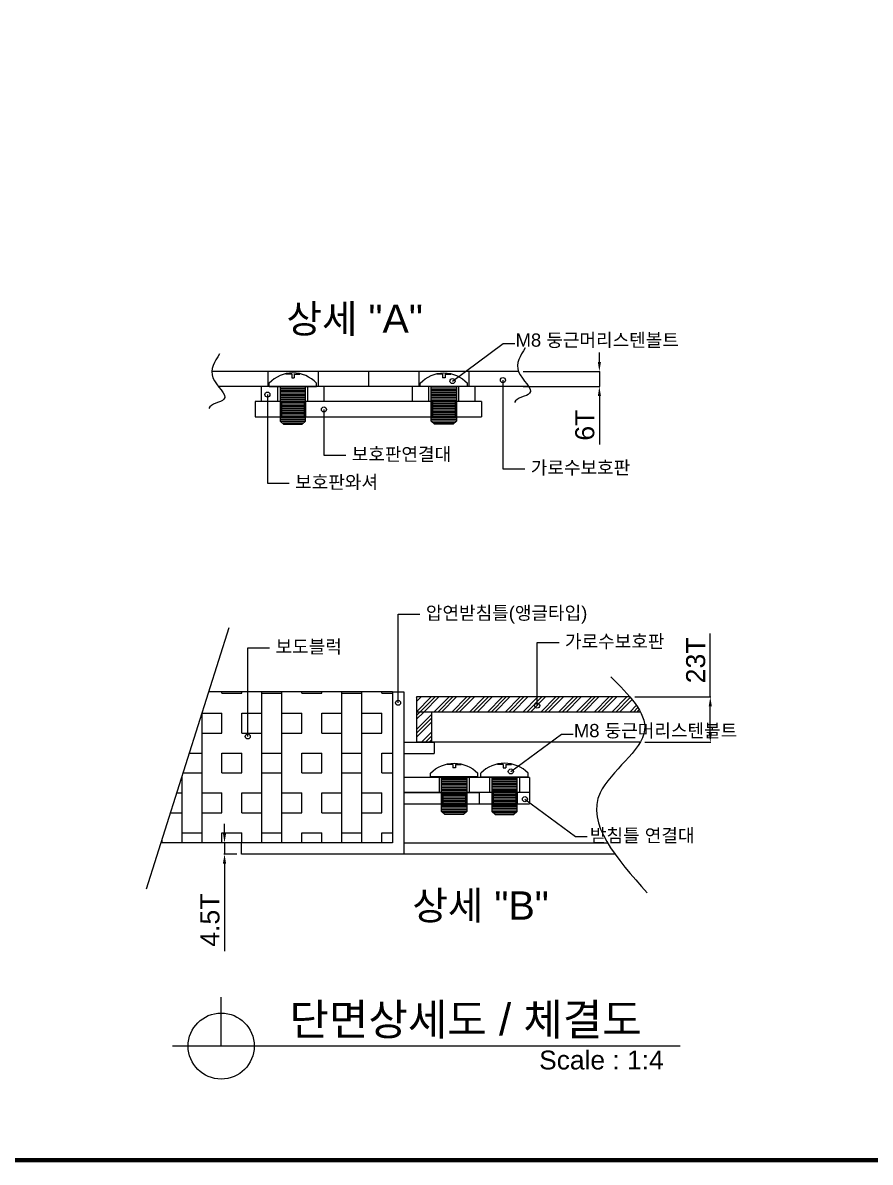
# Model space of a CAD drawing. Header units: millimetres. Extents: x 20045 to 27217, y -49849 to -44778.
# Drawn here: x 23205 to 24983, y -49683 to -47290 of the extents above; entities that cross this region are included whole.
import ezdxf
from ezdxf.enums import TextEntityAlignment as Align

# ---------------------------------------------------------------- set-up
doc = ezdxf.new("R2010")
doc.units = ezdxf.units.MM
doc.layers.add('LAYOUT', color=7, linetype='Continuous')
doc.layers.add('TEXT', color=7, linetype='Continuous')
doc.styles.get("Standard").update_dxf_attribs({"font": 'arial.ttf'})
doc.dimstyles.new('ISO-25', dxfattribs={"dimtxt": 40, "dimasz": 20, "dimexe": 1.25, "dimexo": 10, "dimgap": 10, "dimtad": 1, "dimdec": 0, "dimtxsty": 'Standard', "dimcen": 2.5, "dimclrd": 3, "dimclre": 3, "dimclrt": 3, "dimadec": 0, "dimazin": 0, "dimtfac": 1, "dimtdec": 0, "dimtmove": 0, "dimatfit": 3, "dimfxl": 1, "dimarcsym": 0})

# ---------------------------------------------------------------- blocks, each defined once
blk = doc.blocks.new('A$C36924EFD')
for p, q in [((0, 45), (0, -45)), ((0, 45), (6, 45)), ((6, -45), (6, 45)), ((0, -45), (6, -45))]:
    blk.add_line(p, q)
blk = doc.blocks.new('*D10')
at = {"color": 3, "lineweight": -2, "transparency": 16777216}
for p, q in [((24414.7, -48002.5), (24414.7, -47982.5)), ((24255, -48022.5), (24416, -48022.5)), ((24414.7, -48022.5), (24414.7, -48054.2)), ((24255, -48054.2), (24416, -48054.2)), ((24414.7, -48074.2), (24414.7, -48176.2))]:
    blk.add_line(p, q, dxfattribs=at)
at = {"color": 3, "transparency": 16777216}
for points in [[(24411.4, -48002.5), (24418, -48002.5), (24414.7, -48022.5)], [(24411.4, -48074.2), (24418, -48074.2), (24414.7, -48054.2)]]:
    blk.add_solid(points, dxfattribs=at)
at = {"layer": 'Defpoints', "color": 0, "transparency": 16777216}
for p in [(24245, -48022.5), (24245, -48054.2), (24414.7, -48054.2)]:
    blk.add_point(p, dxfattribs=at)
at = {"color": 3, "transparency": 16777216, "insert": (24384.3, -48135.2), "char_height": 40, "attachment_point": 5, "rotation": 90}
blk.add_mtext('6T', dxfattribs=at)
blk = doc.blocks.new('A$C5731754A')
at = {"color": 1}
for p, q in [((-11.2, 19.7), (-11.2, 20.5)), ((-1.9, 19.7), (-11.2, 19.7)), ((-1.9, 19.7), (-1.9, 14.1)), ((1.9, 19.7), (1.9, 14.1)), ((1.9, 19.7), (11.2, 19.7)), ((11.2, 19.7), (11.2, 20.5)), ((-37.5, 0), (-37.5, 5.7)), ((-37.5, 0), (37.5, 0)), ((-20, 0), (-20, -55)), ((-20, 0), (20, 0)), ((-1.9, 14.1), (1.9, 14.1)), ((20, -55), (20, 0)), ((37.5, 0), (37.5, 5.7)), ((-20, -2.5), (20, -2.5)), ((-20, -5), (20, -5)), ((-20, -7.5), (20, -7.5)), ((-20, -7.5), (20, -7.5)), ((-20, -10), (20, -10)), ((-20, -12.5), (20, -12.5)), ((-20, -12.5), (20, -12.5)), ((-20, -15), (20, -15)), ((-20, -17.5), (20, -17.5)), ((-20, -17.5), (20, -17.5)), ((-20, -20), (20, -20)), ((-20, -22.5), (20, -22.5)), ((-20, -22.5), (20, -22.5)), ((-20, -25), (20, -25)), ((-20, -27.5), (20, -27.5)), ((-20, -27.5), (20, -27.5)), ((-20, -30), (20, -30)), ((-20, -32.5), (20, -32.5)), ((-20, -35), (20, -35)), ((-20, -37.5), (20, -37.5)), ((-20, -40), (20, -40)), ((-20, -42.5), (20, -42.5)), ((-20, -45), (20, -45)), ((-20, -47.5), (20, -47.5)), ((-20, -50), (20, -50)), ((-20, -52.5), (20, -52.5)), ((-15, -60), (-20, -55)), ((-20, -55), (20, -55)), ((-17.5, -57.5), (17.5, -57.5)), ((-15, -60), (15, -60)), ((20, -55), (15, -60))]:
    blk.add_line(p, q, dxfattribs=at)
blk.add_arc((0, -30.4), 52, 43.8928, 136.1072, dxfattribs=at)
blk = doc.blocks.new('A$C600E4CCD')
for p, q in [((0, 6), (0, 0)), ((50, 6), (0, 6)), ((50, 6), (50, 0)), ((50, 0), (0, 0))]:
    blk.add_line(p, q)
at = {"color": 2}
for p, q in [((14, 6), (14, 0)), ((26, 6), (26, 0)), ((34, 6), (34, 0)), ((46, 6), (46, 0))]:
    blk.add_line(p, q, dxfattribs=at)
blk = doc.blocks.new('A$C723E4715')
blk.add_blockref('A$C5731754A', (0, 48))
blk = doc.blocks.new('*D13')
at = {"color": 3, "lineweight": -2, "transparency": 16777216}
for p, q in [((23628.1, -48992.2), (23628.1, -48972.2)), ((23653.8, -49012.2), (23626.8, -49012.2)), ((23628.1, -49012.2), (23628.1, -49035.9)), ((23653.8, -49035.9), (23626.8, -49035.9)), ((23628.1, -49055.9), (23628.1, -49239.5))]:
    blk.add_line(p, q, dxfattribs=at)
at = {"color": 3, "transparency": 16777216}
for points in [[(23624.7, -48992.2), (23631.4, -48992.2), (23628.1, -49012.2)], [(23624.7, -49055.9), (23631.4, -49055.9), (23628.1, -49035.9)]]:
    blk.add_solid(points, dxfattribs=at)
at = {"layer": 'Defpoints', "color": 0, "transparency": 16777216}
for p in [(23628.1, -49012.2), (23663.8, -49012.2), (23663.8, -49035.9)]:
    blk.add_point(p, dxfattribs=at)
at = {"color": 3, "transparency": 16777216, "insert": (23597.7, -49174.5), "char_height": 40, "attachment_point": 5, "rotation": 90}
blk.add_mtext('4.5T', dxfattribs=at)
blk = doc.blocks.new('*D39')
at = {"color": 3, "lineweight": -2, "transparency": 16777216}
for p, q in [((24647.4, -48705.9), (24647.4, -48572.4)), ((24488.8, -48705.9), (24648.7, -48705.9)), ((24647.4, -48781), (24647.4, -48725.9)), ((24510.3, -48801), (24648.7, -48801))]:
    blk.add_line(p, q, dxfattribs=at)
at = {"color": 3, "transparency": 16777216}
for points in [[(24650.8, -48725.9), (24644.1, -48725.9), (24647.4, -48705.9)], [(24644.1, -48781), (24650.8, -48781), (24647.4, -48801)]]:
    blk.add_solid(points, dxfattribs=at)
at = {"layer": 'Defpoints', "color": 0, "transparency": 16777216}
for p in [(24478.8, -48705.9), (24647.4, -48705.9), (24500.3, -48801)]:
    blk.add_point(p, dxfattribs=at)
at = {"color": 3, "transparency": 16777216, "insert": (24617, -48629.2), "char_height": 40, "attachment_point": 5, "rotation": 90}
blk.add_mtext('23T', dxfattribs=at)

msp = doc.modelspace()

# ---------------------------------------------------------------- hatches: boundary and pattern name
h = msp.add_hatch()
h.set_pattern_fill('BOX', color=256, scale=6.6)
h.set_pattern_definition([(90, (7948.3, -49620.04), (-167.64, 1e-14), []), (90, (7990.22, -49620.04), (-167.64, 1e-14), []), (0, (7948.3, -49620.04), (0, 167.64), [-41.91, 41.91]), (0, (7948.3, -49578.13), (0, 167.64), [-41.91, 41.91]), (0, (7948.3, -49536.22), (0, 167.64), [41.91, -41.91]), (0, (7948.3, -49494.3), (0, 167.64), [41.91, -41.91]), (90, (8032.13, -49620.04), (-167.64, 1e-14), [41.91, -41.91]), (90, (8074.04, -49620.04), (-167.64, 1e-14), [41.91, -41.91])])
h.paths.add_polyline_path([(23676.9, -48695.4), (23595.1, -48695.4), (23494.8, -49012.2), (23980.6, -49012.2), (23980.6, -48695.4), (23676.9, -48695.4), (23676.9, -48794.2, 1), (23676.9, -48783.6)])

# ---------------------------------------------------------------- linework, layer by layer
for p, q in [((24106.5, -48042.6), (24213, -47964.1)), ((24213, -47964.1), (24237, -47964.1)), ((24245, -48022.5), (23601.4, -48022.5)), ((23929.9, -48022.5), (23929.9, -48054.2)), ((24266.3, -48054.2), (23615.7, -48054.2)), ((23705.5, -48085.9), (23705.5, -48054.2)), ((23837.5, -48085.9), (23837.5, -48054.2)), ((24022.3, -48085.9), (24022.3, -48054.2)), ((24154.3, -48085.9), (24154.3, -48054.2)), ((24212.4, -48040.6), (24212.4, -48226.8)), ((23837.5, -48085.9), (23705.5, -48085.9)), ((23718, -48071), (23718, -48257.2)), ((24154.3, -48085.9), (24022.3, -48085.9)), ((23836.6, -48102.3), (23836.6, -48198.6)), ((23836.6, -48198.6), (23882.6, -48198.6)), ((24212.4, -48226.8), (24258.4, -48226.8)), ((23718, -48257.2), (23763.9, -48257.2)), ((23992.3, -48718.2), (23992.3, -48531.9)), ((23992.3, -48531.9), (24038.2, -48531.9)), ((23464.1, -49109.1), (23637.8, -48560.4)), ((23676.9, -48788.9), (23676.9, -48602.6)), ((23676.9, -48602.6), (23722.8, -48602.6)), ((24284.2, -48724), (24284.2, -48591.6)), ((24284.2, -48591.6), (24330.1, -48591.6)), ((23980.6, -48695.4), (23595.1, -48695.4)), ((23980.6, -48695.4), (24004.4, -48695.4)), ((23980.6, -48695.4), (23980.6, -49012.2)), ((24004.4, -48695.4), (24004.4, -49035.9)), ((24004.4, -48801), (24067.7, -48801)), ((24067.7, -48801), (24067.7, -48824.7)), ((24228.9, -48862.4), (24335.4, -48783.9)), ((24335.4, -48783.9), (24359.4, -48783.9)), ((24004.4, -48824.7), (24067.7, -48824.7)), ((24004.4, -48906.6), (24162.8, -48906.6)), ((24162.8, -48906.6), (24162.8, -48930.3)), ((24258.4, -48920.6), (24364.9, -48999.1)), ((24268.4, -48906.6), (24268.4, -48930.3)), ((24004.4, -48930.3), (24268.4, -48930.3)), ((23980.6, -49012.2), (23494.8, -49012.2)), ((23663.8, -49035.9), (23663.8, -49012.2)), ((24364.9, -48999.1), (24388.9, -48999.1)), ((24447.3, -49035.9), (23663.8, -49035.9)), ((23621.1, -49439), (23621.1, -49336.6)), ((24583.9, -49439), (23518.7, -49439))]:
    msp.add_line(p, q)
at = {"color": 2}
for p, q in [((23718.7, -48022.5), (23718.7, -48054.2)), ((23824.3, -48022.5), (23824.3, -48054.2)), ((24035.5, -48022.5), (24035.5, -48054.2)), ((24141.1, -48022.5), (24141.1, -48054.2)), ((23739.8, -48085.9), (23739.8, -48054.2)), ((23803.1, -48085.9), (23803.1, -48054.2)), ((24056.6, -48085.9), (24056.6, -48054.2)), ((24119.9, -48085.9), (24119.9, -48054.2)), ((23747.7, -48085.9), (23747.7, -48117.6)), ((23795.2, -48085.9), (23795.2, -48117.6)), ((24064.5, -48085.9), (24064.5, -48117.6)), ((24112, -48085.9), (24112, -48117.6)), ((24030.8, -48705.9), (24030.8, -48801)), ((24478.8, -48705.9), (24030.8, -48705.9)), ((24500.9, -48737.6), (24030.8, -48737.6)), ((24062.5, -48737.6), (24062.5, -48801)), ((24500.3, -48801), (24030.8, -48801)), ((24086.2, -48906.6), (24086.2, -48930.3)), ((24133.7, -48906.6), (24133.7, -48930.3)), ((24191.8, -48906.6), (24191.8, -48930.3)), ((24239.3, -48906.6), (24239.3, -48930.3)), ((24004.4, -49012.2), (24431.7, -49012.2))]:
    msp.add_line(p, q, dxfattribs=at)
at = {"color": 4}
for p, q in [((23745.1, -48085.9), (23745.1, -48117.6)), ((23797.9, -48085.9), (23797.9, -48117.6)), ((24061.9, -48085.9), (24061.9, -48117.6)), ((24114.7, -48085.9), (24114.7, -48117.6)), ((24083.6, -48906.6), (24083.6, -48930.3)), ((24136.4, -48906.6), (24136.4, -48930.3)), ((24189.2, -48906.6), (24189.2, -48930.3)), ((24242, -48906.6), (24242, -48930.3))]:
    msp.add_line(p, q, dxfattribs=at)
at = {"color": 2, "linetype": 'Continuous'}
for p, q in [((24030.8, -48737.1), (24061.9, -48705.9)), ((24030.8, -48707.7), (24032.5, -48705.9)), ((24030.8, -48715.6), (24040.4, -48705.9)), ((24038.2, -48737.6), (24069.9, -48705.9)), ((24046.1, -48737.6), (24077.8, -48705.9)), ((24067.6, -48737.6), (24099.3, -48705.9)), ((24075.5, -48737.6), (24107.2, -48705.9)), ((24083.5, -48737.6), (24115.1, -48705.9)), ((24104.9, -48737.6), (24136.6, -48705.9)), ((24112.9, -48737.6), (24144.5, -48705.9)), ((24120.8, -48737.6), (24152.4, -48705.9)), ((24142.3, -48737.6), (24173.9, -48705.9)), ((24150.2, -48737.6), (24181.9, -48705.9)), ((24158.1, -48737.6), (24189.8, -48705.9)), ((24179.6, -48737.6), (24211.3, -48705.9)), ((24187.5, -48737.6), (24219.2, -48705.9)), ((24195.5, -48737.6), (24227.1, -48705.9)), ((24217, -48737.6), (24248.6, -48705.9)), ((24224.9, -48737.6), (24256.5, -48705.9)), ((24232.8, -48737.6), (24264.4, -48705.9)), ((24254.3, -48737.6), (24285.9, -48705.9)), ((24262.2, -48737.6), (24293.9, -48705.9)), ((24270.1, -48737.6), (24301.8, -48705.9)), ((24291.6, -48737.6), (24323.3, -48705.9)), ((24299.5, -48737.6), (24331.2, -48705.9)), ((24307.5, -48737.6), (24339.1, -48705.9)), ((24329, -48737.6), (24360.6, -48705.9)), ((24336.9, -48737.6), (24368.5, -48705.9)), ((24344.8, -48737.6), (24376.5, -48705.9)), ((24366.3, -48737.6), (24397.9, -48705.9)), ((24374.2, -48737.6), (24405.9, -48705.9)), ((24382.1, -48737.6), (24413.8, -48705.9)), ((24403.6, -48737.6), (24435.3, -48705.9)), ((24411.5, -48737.6), (24443.2, -48705.9)), ((24419.4, -48737.6), (24451.1, -48705.9)), ((24441, -48737.6), (24472.6, -48705.9)), ((24448.9, -48737.6), (24479.6, -48706.9)), ((24456.8, -48737.6), (24483.2, -48711.2)), ((24478.3, -48737.6), (24492.3, -48723.5)), ((24486.2, -48737.6), (24495.5, -48728.3)), ((24494.1, -48737.6), (24498.5, -48733.2)), ((24030.8, -48745), (24038.2, -48737.6)), ((24030.8, -48752.9), (24046.1, -48737.6)), ((24030.8, -48774.4), (24062.5, -48742.7)), ((24038.2, -48737.6), (24038.2, -48737.6)), ((24038.2, -48774.9), (24062.5, -48750.6)), ((24046.1, -48737.6), (24046.1, -48737.6)), ((24067.6, -48737.6), (24067.6, -48737.6)), ((24075.5, -48737.6), (24075.5, -48737.6)), ((24083.4, -48737.6), (24083.5, -48737.6)), ((24104.9, -48737.6), (24104.9, -48737.6)), ((24112.8, -48737.6), (24112.9, -48737.6)), ((24120.8, -48737.6), (24120.8, -48737.6)), ((24142.3, -48737.6), (24142.3, -48737.6)), ((24150.2, -48737.6), (24150.2, -48737.6)), ((24158.1, -48737.6), (24158.1, -48737.6)), ((24179.6, -48737.6), (24179.6, -48737.6)), ((24195.4, -48737.6), (24195.5, -48737.6)), ((24216.9, -48737.6), (24217, -48737.6)), ((24224.8, -48737.6), (24224.9, -48737.6)), ((24232.8, -48737.6), (24232.8, -48737.6)), ((24254.3, -48737.6), (24254.3, -48737.6)), ((24262.2, -48737.6), (24262.2, -48737.6)), ((24270.1, -48737.6), (24270.1, -48737.6)), ((24291.6, -48737.6), (24291.6, -48737.6)), ((24299.5, -48737.6), (24299.5, -48737.6)), ((24307.4, -48737.6), (24307.5, -48737.6)), ((24328.9, -48737.6), (24329, -48737.6)), ((24336.9, -48737.6), (24336.9, -48737.6)), ((24344.8, -48737.6), (24344.8, -48737.6)), ((24366.3, -48737.6), (24366.3, -48737.6)), ((24374.2, -48737.6), (24374.2, -48737.6)), ((24382.1, -48737.6), (24382.1, -48737.6)), ((24403.6, -48737.6), (24403.6, -48737.6)), ((24411.5, -48737.6), (24411.5, -48737.6)), ((24440.9, -48737.6), (24441, -48737.6)), ((24448.9, -48737.6), (24448.9, -48737.6)), ((24456.8, -48737.6), (24456.8, -48737.6)), ((24478.3, -48737.6), (24478.3, -48737.6)), ((24486.2, -48737.6), (24486.2, -48737.6)), ((24494.1, -48737.6), (24494.1, -48737.6)), ((24030.8, -48790.2), (24062.5, -48758.6)), ((24030.8, -48782.3), (24038.2, -48774.9)), ((24041.6, -48801), (24062.5, -48780.1)), ((24049.5, -48801), (24062.5, -48788)), ((24057.4, -48801), (24062.5, -48795.9))]:
    msp.add_line(p, q, dxfattribs=at)
for centre, radius in [((24106.5, -48042.6), 5.3), ((24212.4, -48040.6), 5.3), ((23718, -48071), 5.3), ((23836.6, -48102.3), 5.3), ((23992.3, -48718.2), 5.3), ((24284.2, -48724), 5.3), ((23676.9, -48788.9), 5.3), ((24228.9, -48862.4), 5.3), ((24258.4, -48920.6), 5.3), ((23621.1, -49439), 69.4)]:
    msp.add_circle(centre, radius)
for points in [[(23617.7, -47985.6), (23607.1, -48001.9), (23586.2, -48034), (23652.4, -48084.9), (23598.4, -48089.7), (23595.4, -48100.4)], [(24259.2, -47973.1), (24248.6, -47989.4), (24227.7, -48021.5), (24293.9, -48072.4), (24239.9, -48077.2), (24236.8, -48087.8)]]:
    msp.add_open_spline(points, degree=3, knots=[0, 0, 0, 0, 39.447543, 77.809698, 105.591097, 105.591097, 105.591097, 105.591097])
msp.add_spline([(24438.8, -48663.5), (24509.5, -48775.1), (24416.4, -48907.1), (24515.1, -49117.3)], degree=3)
at = {"layer": 'LAYOUT', "const_width": 8.54}
msp.add_lwpolyline([(20216, -49678.6), (27046.2, -49678.6), (27046.2, -44948.7), (20216, -44948.7)], close=True, dxfattribs=at)

# ---------------------------------------------------------------- block references
for name, p, xscale, yscale, zscale in [('A$C5731754A', (23771.5, -48054.2), 1.32, 1.32, 1.32), ('A$C5731754A', (24088.3, -48054.2), -1.32, 1.32, 1.32), ('A$C723E4715', (24110, -48936.9), -1.32, 1.32, 1.32), ('A$C723E4715', (24215.6, -48936.9), 1.32, 1.32, 1.32), ('A$C600E4CCD', (24004.4, -48906.6), 5.28, 5.28, 5.28)]:
    msp.add_blockref(name, p, dxfattribs=dict(xscale=xscale, yscale=yscale, zscale=zscale))
at = {"xscale": 5.28, "yscale": 5.28, "zscale": 5.28, "rotation": 270}
msp.add_blockref('A$C36924EFD', (23929.9, -48085.9), dxfattribs=at)

# ---------------------------------------------------------------- texts
at = {"color": 4}
for s, p in [('상세 "A"', (23758, -47941.4)), ('상세 "B"', (24022.2, -49173.6))]:
    msp.add_text(s, height=59.4, dxfattribs=at).set_placement(p)
for s, p in [('M8 둥근머리스텐볼트', (24238.8, -47970.5)), ('보호판연결대', (23895, -48210)), ('가로수보호판', (24270.8, -48238.2)), ('보호판와셔', (23776.3, -48268.7)), ('압연받침틀(앵글타입)', (24050.6, -48543.4)), ('보도블럭', (23735.2, -48614.1)), ('가로수보호판', (24342.5, -48603.1)), ('M8 둥근머리스텐볼트', (24361.2, -48790.4)), ('받침틀 연결대', (24394.8, -49010.6))]:
    msp.add_text(s, height=27.72).set_placement(p)
at = {"layer": 'TEXT'}
msp.add_text('단면상세도 / 체결도', height=66, dxfattribs=at).set_placement((24134, -49416.2), align=Align.CENTER)
msp.add_text('Scale : 1:4', height=39.6, dxfattribs=at).set_placement((24288.3, -49488.1))

# ---------------------------------------------------------------- dimensions: what is measured, and where the dimension line sits
dim = msp.add_linear_dim(base=(24414.7, -48054.2), p1=(24245, -48022.5), p2=(24245, -48054.2), angle=90, text='6T', dimstyle='ISO-25')
dim.commit()
dim.dimension.update_dxf_attribs({"geometry": '*D10', "text_midpoint": (24384.3, -48135.2)})
dim = msp.add_linear_dim(base=(24647.4, -48705.9), p1=(24500.3, -48801), p2=(24478.8, -48705.9), angle=90, text='23T', dimstyle='ISO-25', override={"dimtxsty": 'Standard'})
dim.commit()
dim.dimension.update_dxf_attribs({"geometry": '*D39', "text_midpoint": (24617, -48629.2)})
dim = msp.add_linear_dim(base=(23628.1, -49012.2), p1=(23663.8, -49035.9), p2=(23663.8, -49012.2), angle=90, text='4.5T', dimstyle='ISO-25')
dim.commit()
dim.dimension.update_dxf_attribs({"geometry": '*D13', "text_midpoint": (23628.1, -49174.5), "dimtype": 128})

doc.saveas('drawing.dxf')
